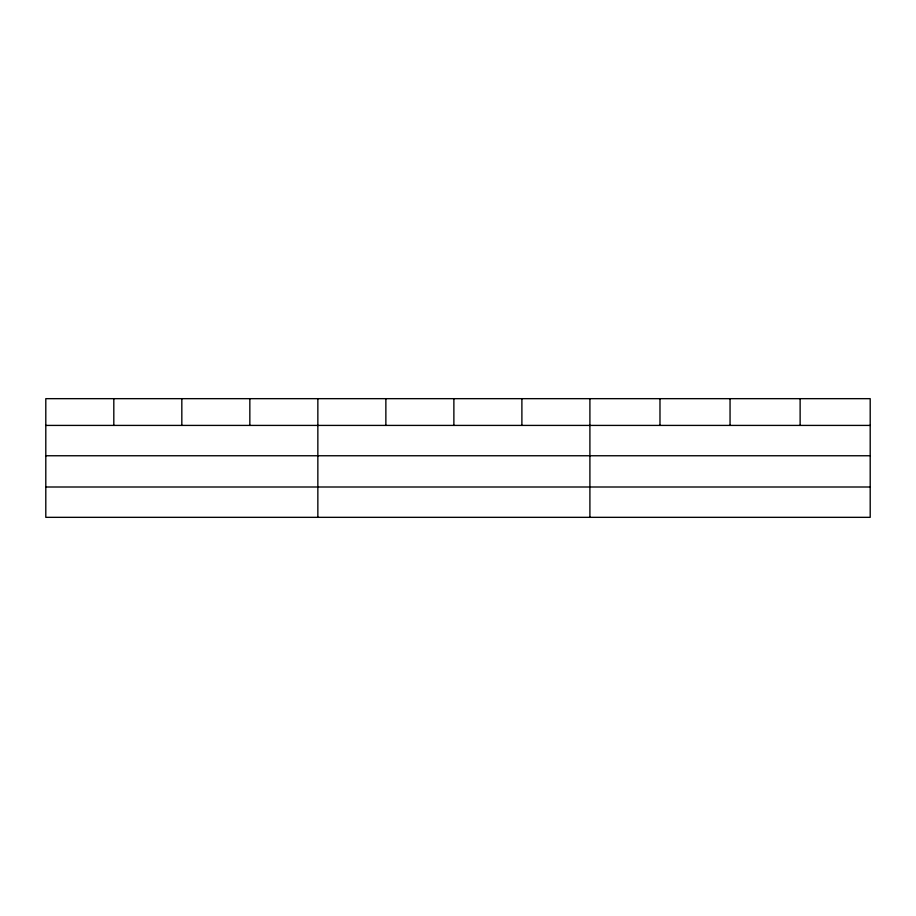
<?xml version="1.0" encoding="UTF-8"?>
<svg xmlns="http://www.w3.org/2000/svg" width="916" height="916" viewBox="0 0 916 916"><rect width="100%" height="100%" fill="white"/><g stroke="black" fill="none" stroke-linecap="round" stroke-linejoin="round"><path stroke-width="1.37" d="M870.2 455.756L870.2 398.666L45.8 398.666L45.8 517.334L870.2 517.334L870.2 455.756L45.8 455.756M45.8 425.413L870.2 425.413M45.8 487.003L870.2 487.003M800.126 398.666L800.126 425.413M730.052 398.666L730.052 425.413M659.978 398.666L659.978 425.413M589.904 398.666L589.904 517.334M521.891 398.666L521.891 425.413M453.878 398.666L453.878 425.413M385.865 398.666L385.865 425.413M317.852 398.666L317.852 517.334M249.839 398.666L249.839 425.413M181.826 398.666L181.826 425.413M113.813 398.666L113.813 425.413"/></g></svg>
